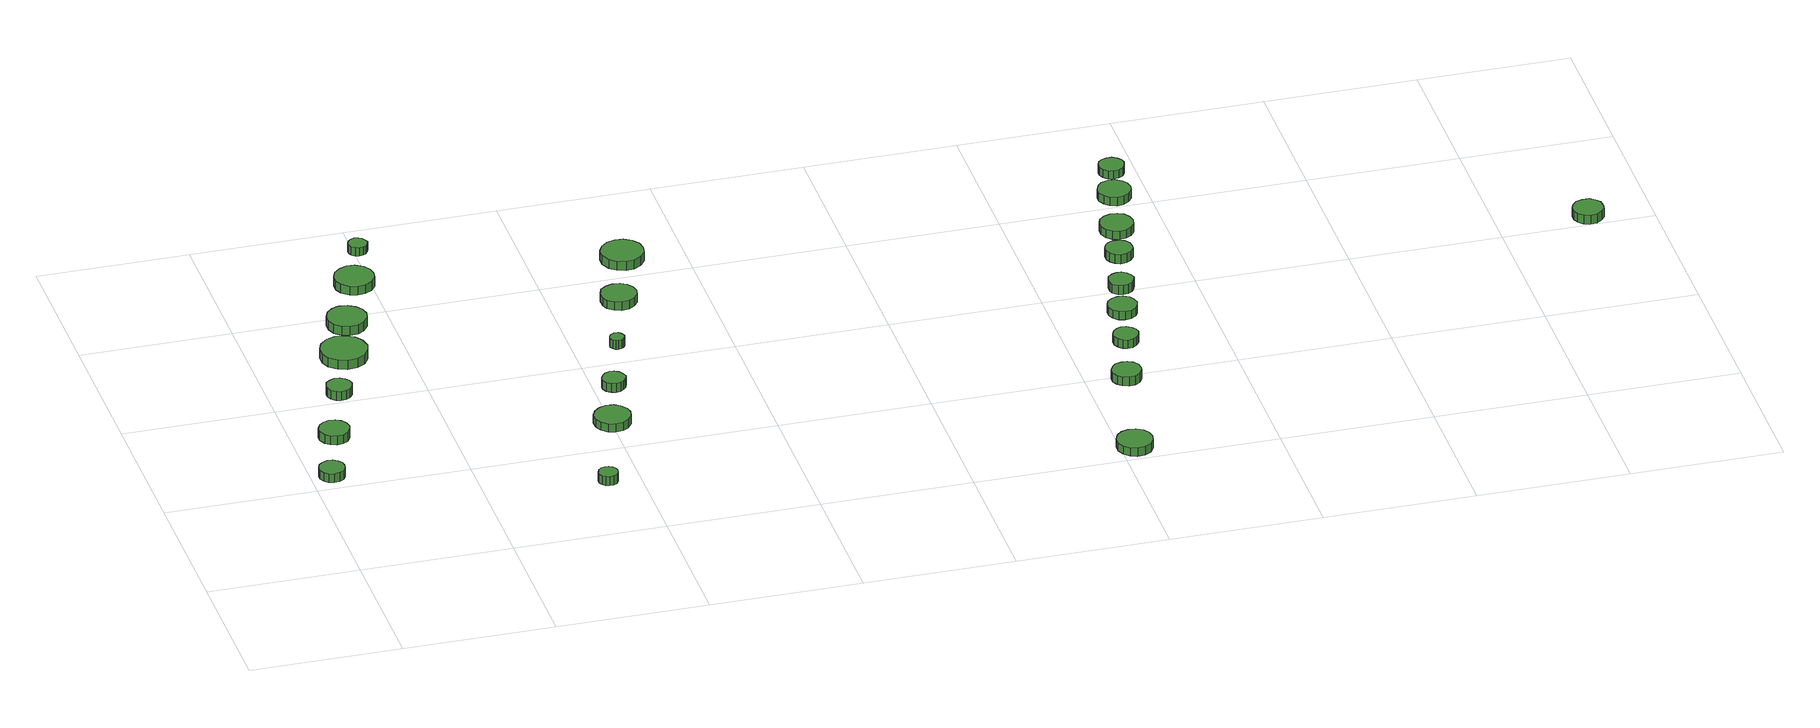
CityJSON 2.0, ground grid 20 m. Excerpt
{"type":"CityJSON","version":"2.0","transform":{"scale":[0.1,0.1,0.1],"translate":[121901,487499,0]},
"CityObjects":{
"tree1":{"type":"SolitaryVegetationObject","attributes":{"function":"something"},"geometry":[{"type":"MultiSurface","lod":"1","boundaries":[[[0,1,2,3,4,5,6,7,8,9,10,11,12,13,14]],[[15,16,17,18,19,20,21,22,23,24,25,26,27,28,29]],[[0,29,28,1]],[[1,28,27,2]],[[2,27,26,3]],[[3,26,25,4]],[[4,25,24,5]],[[5,24,23,6]],[[6,23,22,7]],[[7,22,21,8]],[[8,21,20,9]],[[9,20,19,10]],[[10,19,18,11]],[[11,18,17,12]],[[12,17,16,13]],[[13,16,15,14]],[[14,15,29,0]]]}]},
"tree2":{"type":"SolitaryVegetationObject","attributes":{"function":"something"},"geometry":[{"type":"MultiSurface","lod":"1","boundaries":[[[30,31,32,33,34,35,36,37,38,39,40,41,42,43,44]],[[45,46,47,48,49,50,51,52,53,54,55,56,57,58,59]],[[30,59,58,31]],[[31,58,57,32]],[[32,57,56,33]],[[33,56,55,34]],[[34,55,54,35]],[[35,54,53,36]],[[36,53,52,37]],[[37,52,51,38]],[[38,51,50,39]],[[39,50,49,40]],[[40,49,48,41]],[[41,48,47,42]],[[42,47,46,43]],[[43,46,45,44]],[[44,45,59,30]]]}]},
"tree3":{"type":"SolitaryVegetationObject","attributes":{"function":"something"},"geometry":[{"type":"MultiSurface","lod":"1","boundaries":[[[60,61,62,63,64,65,66,67,68,69,70,71,72,73,74]],[[75,76,77,78,79,80,81,82,83,84,85,86,87,88,89]],[[60,89,88,61]],[[61,88,87,62]],[[62,87,86,63]],[[63,86,85,64]],[[64,85,84,65]],[[65,84,83,66]],[[66,83,82,67]],[[67,82,81,68]],[[68,81,80,69]],[[69,80,79,70]],[[70,79,78,71]],[[71,78,77,72]],[[72,77,76,73]],[[73,76,75,74]],[[74,75,89,60]]]}]},
"tree4":{"type":"SolitaryVegetationObject","attributes":{"function":"something"},"geometry":[{"type":"MultiSurface","lod":"1","boundaries":[[[90,91,92,93,94,95,96,97,98,99,100,101,102,103,104]],[[105,106,107,108,109,110,111,112,113,114,115,116,117,118,119]],[[90,119,118,91]],[[91,118,117,92]],[[92,117,116,93]],[[93,116,115,94]],[[94,115,114,95]],[[95,114,113,96]],[[96,113,112,97]],[[97,112,111,98]],[[98,111,110,99]],[[99,110,109,100]],[[100,109,108,101]],[[101,108,107,102]],[[102,107,106,103]],[[103,106,105,104]],[[104,105,119,90]]]}]},
"tree5":{"type":"SolitaryVegetationObject","attributes":{"function":"something"},"geometry":[{"type":"MultiSurface","lod":"1","boundaries":[[[120,121,122,123,124,125,126,127,128,129,130,131,132,133,134]],[[135,136,137,138,139,140,141,142,143,144,145,146,147,148,149]],[[120,149,148,121]],[[121,148,147,122]],[[122,147,146,123]],[[123,146,145,124]],[[124,145,144,125]],[[125,144,143,126]],[[126,143,142,127]],[[127,142,141,128]],[[128,141,140,129]],[[129,140,139,130]],[[130,139,138,131]],[[131,138,137,132]],[[132,137,136,133]],[[133,136,135,134]],[[134,135,149,120]]]}]},
"tree6":{"type":"SolitaryVegetationObject","attributes":{"function":"something"},"geometry":[{"type":"MultiSurface","lod":"1","boundaries":[[[150,151,152,153,154,155,156,157,158,159,160,161,162,163,164]],[[165,166,167,168,169,170,171,172,173,174,175,176,177,178,179]],[[150,179,178,151]],[[151,178,177,152]],[[152,177,176,153]],[[153,176,175,154]],[[154,175,174,155]],[[155,174,173,156]],[[156,173,172,157]],[[157,172,171,158]],[[158,171,170,159]],[[159,170,169,160]],[[160,169,168,161]],[[161,168,167,162]],[[162,167,166,163]],[[163,166,165,164]],[[164,165,179,150]]]}]},
"tree7":{"type":"SolitaryVegetationObject","attributes":{"function":"something"},"geometry":[{"type":"MultiSurface","lod":"1","boundaries":[[[180,181,182,183,184,185,186,187,188,189,190,191,192,193,194]],[[195,196,197,198,199,200,201,202,203,204,205,206,207,208,209]],[[180,209,208,181]],[[181,208,207,182]],[[182,207,206,183]],[[183,206,205,184]],[[184,205,204,185]],[[185,204,203,186]],[[186,203,202,187]],[[187,202,201,188]],[[188,201,200,189]],[[189,200,199,190]],[[190,199,198,191]],[[191,198,197,192]],[[192,197,196,193]],[[193,196,195,194]],[[194,195,209,180]]]}]},
"tree8":{"type":"SolitaryVegetationObject","attributes":{"function":"something"},"geometry":[{"type":"MultiSurface","lod":"1","boundaries":[[[210,211,212,213,214,215,216,217,218,219,220,221,222,223,224]],[[225,226,227,228,229,230,231,232,233,234,235,236,237,238,239]],[[210,239,238,211]],[[211,238,237,212]],[[212,237,236,213]],[[213,236,235,214]],[[214,235,234,215]],[[215,234,233,216]],[[216,233,232,217]],[[217,232,231,218]],[[218,231,230,219]],[[219,230,229,220]],[[220,229,228,221]],[[221,228,227,222]],[[222,227,226,223]],[[223,226,225,224]],[[224,225,239,210]]]}]},
"tree9":{"type":"SolitaryVegetationObject","attributes":{"function":"something"},"geometry":[{"type":"MultiSurface","lod":"1","boundaries":[[[240,241,242,243,244,245,246,247,248,249,250,251,252,253,254]],[[255,256,257,258,259,260,261,262,263,264,265,266,267,268,269]],[[240,269,268,241]],[[241,268,267,242]],[[242,267,266,243]],[[243,266,265,244]],[[244,265,264,245]],[[245,264,263,246]],[[246,263,262,247]],[[247,262,261,248]],[[248,261,260,249]],[[249,260,259,250]],[[250,259,258,251]],[[251,258,257,252]],[[252,257,256,253]],[[253,256,255,254]],[[254,255,269,240]]]}]},
"tree10":{"type":"SolitaryVegetationObject","attributes":{"function":"something"},"geometry":[{"type":"MultiSurface","lod":"1","boundaries":[[[270,271,272,273,274,275,276,277,278,279,280,281,282,283,284]],[[285,286,287,288,289,290,291,292,293,294,295,296,297,298,299]],[[270,299,298,271]],[[271,298,297,272]],[[272,297,296,273]],[[273,296,295,274]],[[274,295,294,275]],[[275,294,293,276]],[[276,293,292,277]],[[277,292,291,278]],[[278,291,290,279]],[[279,290,289,280]],[[280,289,288,281]],[[281,288,287,282]],[[282,287,286,283]],[[283,286,285,284]],[[284,285,299,270]]]}]},
"tree11":{"type":"SolitaryVegetationObject","attributes":{"function":"something"},"geometry":[{"type":"MultiSurface","lod":"1","boundaries":[[[300,301,302,303,304,305,306,307,308,309,310,311,312,313,314]],[[315,316,317,318,319,320,321,322,323,324,325,326,327,328,329]],[[300,329,328,301]],[[301,328,327,302]],[[302,327,326,303]],[[303,326,325,304]],[[304,325,324,305]],[[305,324,323,306]],[[306,323,322,307]],[[307,322,321,308]],[[308,321,320,309]],[[309,320,319,310]],[[310,319,318,311]],[[311,318,317,312]],[[312,317,316,313]],[[313,316,315,314]],[[314,315,329,300]]]}]},
"tree12":{"type":"SolitaryVegetationObject","attributes":{"function":"something"},"geometry":[{"type":"MultiSurface","lod":"1","boundaries":[[[330,331,332,333,334,335,336,337,338,339,340,341,342,343,344]],[[345,346,347,348,349,350,351,352,353,354,355,356,357,358,359]],[[330,359,358,331]],[[331,358,357,332]],[[332,357,356,333]],[[333,356,355,334]],[[334,355,354,335]],[[335,354,353,336]],[[336,353,352,337]],[[337,352,351,338]],[[338,351,350,339]],[[339,350,349,340]],[[340,349,348,341]],[[341,348,347,342]],[[342,347,346,343]],[[343,346,345,344]],[[344,345,359,330]]]}]},
"tree13":{"type":"SolitaryVegetationObject","attributes":{"function":"something"},"geometry":[{"type":"MultiSurface","lod":"1","boundaries":[[[360,361,362,363,364,365,366,367,368,369,370,371,372,373,374]],[[375,376,377,378,379,380,381,382,383,384,385,386,387,388,389]],[[360,389,388,361]],[[361,388,387,362]],[[362,387,386,363]],[[363,386,385,364]],[[364,385,384,365]],[[365,384,383,366]],[[366,383,382,367]],[[367,382,381,368]],[[368,381,380,369]],[[369,380,379,370]],[[370,379,378,371]],[[371,378,377,372]],[[372,377,376,373]],[[373,376,375,374]],[[374,375,389,360]]]}]},
"tree14":{"type":"SolitaryVegetationObject","attributes":{"function":"something"},"geometry":[{"type":"MultiSurface","lod":"1","boundaries":[[[390,391,392,393,394,395,396,397,398,399,400,401,402,403,404]],[[405,406,407,408,409,410,411,412,413,414,415,416,417,418,419]],[[390,419,418,391]],[[391,418,417,392]],[[392,417,416,393]],[[393,416,415,394]],[[394,415,414,395]],[[395,414,413,396]],[[396,413,412,397]],[[397,412,411,398]],[[398,411,410,399]],[[399,410,409,400]],[[400,409,408,401]],[[401,408,407,402]],[[402,407,406,403]],[[403,406,405,404]],[[404,405,419,390]]]}]},
"tree15":{"type":"SolitaryVegetationObject","attributes":{"function":"something"},"geometry":[{"type":"MultiSurface","lod":"1","boundaries":[[[420,421,422,423,424,425,426,427,428,429,430,431,432,433,434]],[[435,436,437,438,439,440,441,442,443,444,445,446,447,448,449]],[[420,449,448,421]],[[421,448,447,422]],[[422,447,446,423]],[[423,446,445,424]],[[424,445,444,425]],[[425,444,443,426]],[[426,443,442,427]],[[427,442,441,428]],[[428,441,440,429]],[[429,440,439,430]],[[430,439,438,431]],[[431,438,437,432]],[[432,437,436,433]],[[433,436,435,434]],[[434,435,449,420]]]}]},
"tree16":{"type":"SolitaryVegetationObject","attributes":{"function":"something"},"geometry":[{"type":"MultiSurface","lod":"1","boundaries":[[[450,451,452,453,454,455,456,457,458,459,460,461,462,463,464]],[[465,466,467,468,469,470,471,472,473,474,475,476,477,478,479]],[[450,479,478,451]],[[451,478,477,452]],[[452,477,476,453]],[[453,476,475,454]],[[454,475,474,455]],[[455,474,473,456]],[[456,473,472,457]],[[457,472,471,458]],[[458,471,470,459]],[[459,470,469,460]],[[460,469,468,461]],[[461,468,467,462]],[[462,467,466,463]],[[463,466,465,464]],[[464,465,479,450]]]}]},
"tree17":{"type":"SolitaryVegetationObject","attributes":{"function":"something"},"geometry":[{"type":"MultiSurface","lod":"1","boundaries":[[[480,481,482,483,484,485,486,487,488,489,490,491,492,493,494]],[[495,496,497,498,499,500,501,502,503,504,505,506,507,508,509]],[[480,509,508,481]],[[481,508,507,482]],[[482,507,506,483]],[[483,506,505,484]],[[484,505,504,485]],[[485,504,503,486]],[[486,503,502,487]],[[487,502,501,488]],[[488,501,500,489]],[[489,500,499,490]],[[490,499,498,491]],[[491,498,497,492]],[[492,497,496,493]],[[493,496,495,494]],[[494,495,509,480]]]}]},
"tree18":{"type":"SolitaryVegetationObject","attributes":{"function":"something"},"geometry":[{"type":"MultiSurface","lod":"1","boundaries":[[[510,511,512,513,514,515,516,517,518,519,520,521,522,523,524]],[[525,526,527,528,529,530,531,532,533,534,535,536,537,538,539]],[[510,539,538,511]],[[511,538,537,512]],[[512,537,536,513]],[[513,536,535,514]],[[514,535,534,515]],[[515,534,533,516]],[[516,533,532,517]],[[517,532,531,518]],[[518,531,530,519]],[[519,530,529,520]],[[520,529,528,521]],[[521,528,527,522]],[[522,527,526,523]],[[523,526,525,524]],[[524,525,539,510]]]}]},
"tree19":{"type":"SolitaryVegetationObject","attributes":{"function":"something"},"geometry":[{"type":"MultiSurface","lod":"1","boundaries":[[[540,541,542,543,544,545,546,547,548,549,550,551,552,553,554]],[[555,556,557,558,559,560,561,562,563,564,565,566,567,568,569]],[[540,569,568,541]],[[541,568,567,542]],[[542,567,566,543]],[[543,566,565,544]],[[544,565,564,545]],[[545,564,563,546]],[[546,563,562,547]],[[547,562,561,548]],[[548,561,560,549]],[[549,560,559,550]],[[550,559,558,551]],[[551,558,557,552]],[[552,557,556,553]],[[553,556,555,554]],[[554,555,569,540]]]}]},
"tree20":{"type":"SolitaryVegetationObject","attributes":{"function":"something"},"geometry":[{"type":"MultiSurface","lod":"1","boundaries":[[[570,571,572,573,574,575,576,577,578,579,580,581,582,583,584]],[[585,586,587,588,589,590,591,592,593,594,595,596,597,598,599]],[[570,599,598,571]],[[571,598,597,572]],[[572,597,596,573]],[[573,596,595,574]],[[574,595,594,575]],[[575,594,593,576]],[[576,593,592,577]],[[577,592,591,578]],[[578,591,590,579]],[[579,590,589,580]],[[580,589,588,581]],[[581,588,587,582]],[[582,587,586,583]],[[583,586,585,584]],[[584,585,599,570]]]}]},
"tree21":{"type":"SolitaryVegetationObject","attributes":{"function":"something"},"geometry":[{"type":"MultiSurface","lod":"1","boundaries":[[[600,601,602,603,604,605,606,607,608,609,610,611,612,613,614]],[[615,616,617,618,619,620,621,622,623,624,625,626,627,628,629]],[[600,629,628,601]],[[601,628,627,602]],[[602,627,626,603]],[[603,626,625,604]],[[604,625,624,605]],[[605,624,623,606]],[[606,623,622,607]],[[607,622,621,608]],[[608,621,620,609]],[[609,620,619,610]],[[610,619,618,611]],[[611,618,617,612]],[[612,617,616,613]],[[613,616,615,614]],[[614,615,629,600]]]}]},
"tree22":{"type":"SolitaryVegetationObject","attributes":{"function":"something"},"geometry":[{"type":"MultiSurface","lod":"1","boundaries":[[[630,631,632,633,634,635,636,637,638,639,640,641,642,643,644]],[[645,646,647,648,649,650,651,652,653,654,655,656,657,658,659]],[[630,659,658,631]],[[631,658,657,632]],[[632,657,656,633]],[[633,656,655,634]],[[634,655,654,635]],[[635,654,653,636]],[[636,653,652,637]],[[637,652,651,638]],[[638,651,650,639]],[[639,650,649,640]],[[640,649,648,641]],[[641,648,647,642]],[[642,647,646,643]],[[643,646,645,644]],[[644,645,659,630]]]}]},
"tree23":{"type":"SolitaryVegetationObject","attributes":{"function":"something"},"geometry":[{"type":"MultiSurface","lod":"1","boundaries":[[[660,661,662,663,664,665,666,667,668,669,670,671,672,673,674]],[[675,676,677,678,679,680,681,682,683,684,685,686,687,688,689]],[[660,689,688,661]],[[661,688,687,662]],[[662,687,686,663]],[[663,686,685,664]],[[664,685,684,665]],[[665,684,683,666]],[[666,683,682,667]],[[667,682,681,668]],[[668,681,680,669]],[[669,680,679,670]],[[670,679,678,671]],[[671,678,677,672]],[[672,677,676,673]],[[673,676,675,674]],[[674,675,689,660]]]}]}
},
"vertices":[
[43,228,16],[42,235,16],[38,240,16],[32,244,16],[25,245,16],[18,242,16],[13,238,16],[10,231,16],[10,224,16],[13,218,16],[18,213,16],[25,211,16],[32,212,16],[38,215,16],[42,221,16],[42,221,3],[38,215,3],[32,212,3],[25,211,3],[18,213,3],[13,218,3],[10,224,3],[10,231,3],[13,238,3],[18,242,3],[25,245,3],[32,244,3],[38,240,3],[42,235,3],[43,228,3],
[75,319,16],[73,327,16],[68,334,16],[61,338,16],[53,339,16],[45,336,16],[39,331,16],[35,323,16],[35,315,16],[39,307,16],[45,302,16],[53,299,16],[61,300,16],[68,304,16],[73,311,16],[73,311,3],[68,304,3],[61,300,3],[53,299,3],[45,302,3],[39,307,3],[35,315,3],[35,323,3],[39,331,3],[45,336,3],[53,339,3],[61,338,3],[68,334,3],[73,327,3],[75,319,3],
[106,419,16],[104,426,16],[100,431,16],[94,435,16],[87,436,16],[81,433,16],[75,429,16],[73,422,16],[73,415,16],[75,409,16],[81,404,16],[87,402,16],[94,403,16],[100,406,16],[104,412,16],[104,412,3],[100,406,3],[94,403,3],[87,402,3],[81,404,3],[75,409,3],[73,415,3],[73,422,3],[75,429,3],[81,433,3],[87,436,3],[94,435,3],[100,431,3],[104,426,3],[106,419,3],
[149,502,17],[146,515,17],[139,525,17],[128,531,17],[115,533,17],[103,529,17],[93,520,17],[88,508,17],[88,496,17],[93,484,17],[103,476,17],[115,472,17],[128,473,17],[139,479,17],[146,490,17],[146,490,4],[139,479,4],[128,473,4],[115,472,4],[103,476,4],[93,484,4],[88,496,4],[88,508,4],[93,520,4],[103,529,4],[115,533,4],[128,531,4],[139,525,4],[146,515,4],[149,502,4],
[169,579,16],[167,589,16],[160,598,16],[151,603,16],[140,605,16],[130,601,16],[122,594,16],[118,584,16],[118,573,16],[122,563,16],[130,556,16],[140,553,16],[151,554,16],[160,559,16],[167,568,16],[167,568,3],[160,559,3],[151,554,3],[140,553,3],[130,556,3],[122,563,3],[118,573,3],[118,584,3],[122,594,3],[130,601,3],[140,605,3],[151,603,3],[160,598,3],[167,589,3],[169,579,3],
[204,671,16],[202,681,16],[196,690,16],[186,696,16],[176,697,16],[166,693,16],[157,686,16],[153,676,16],[153,665,16],[157,656,16],[166,648,16],[176,645,16],[186,646,16],[196,652,16],[202,660,16],[202,660,3],[196,652,3],[186,646,3],[176,645,3],[166,648,3],[157,656,3],[153,665,3],[153,676,3],[157,686,3],[166,693,3],[176,697,3],[186,696,3],[196,690,3],[202,681,3],[204,671,3],
[371,126,15],[370,131,15],[367,135,15],[362,138,15],[357,138,15],[352,137,15],[348,133,15],[346,128,15],[346,123,15],[348,118,15],[352,115,15],[357,113,15],[362,113,15],[367,116,15],[370,120,15],[370,120,2],[367,116,2],[362,113,2],[357,113,2],[352,115,2],[348,118,2],[346,123,2],[346,128,2],[348,133,2],[352,137,2],[357,138,2],[362,138,2],[367,135,2],[370,131,2],[371,126,2],
[217,747,16],[215,752,16],[212,757,16],[208,759,16],[203,760,16],[198,758,16],[194,755,16],[192,750,16],[192,745,16],[194,740,16],[198,737,16],[203,735,16],[208,736,16],[212,738,16],[215,742,16],[215,742,4],[212,738,4],[208,736,4],[203,735,4],[198,737,4],[194,740,4],[192,745,4],[192,750,4],[194,755,4],[198,758,4],[203,760,4],[208,759,4],[212,757,4],[215,752,4],[217,747,4],
[424,258,16],[422,267,16],[416,275,16],[408,280,16],[398,281,16],[389,278,16],[381,271,16],[377,263,16],[377,253,16],[381,244,16],[389,237,16],[398,234,16],[408,235,16],[416,240,16],[422,248,16],[422,248,4],[416,240,4],[408,235,4],[398,234,4],[389,237,4],[381,244,4],[377,253,4],[377,263,4],[381,271,4],[389,278,4],[398,281,4],[408,280,4],[416,275,4],[422,267,4],[424,258,4],
[442,344,16],[440,351,16],[436,356,16],[431,359,16],[425,360,16],[419,358,16],[414,353,16],[411,347,16],[411,341,16],[414,335,16],[419,331,16],[425,329,16],[431,330,16],[436,333,16],[440,338,16],[440,338,3],[436,333,3],[431,330,3],[425,329,3],[419,331,3],[414,335,3],[411,341,3],[411,347,3],[414,353,3],[419,358,3],[425,360,3],[431,359,3],[436,356,3],[440,351,3],[442,344,3],
[467,441,15],[466,445,15],[464,448,15],[461,450,15],[456,451,15],[453,449,15],[450,447,15],[448,443,15],[448,439,15],[450,435,15],[453,432,15],[456,431,15],[461,432,15],[464,434,15],[466,437,15],[466,437,2],[464,434,2],[461,432,2],[456,431,2],[453,432,2],[450,435,2],[448,439,2],[448,443,2],[450,447,2],[453,449,2],[456,451,2],[461,450,2],[464,448,2],[466,445,2],[467,441,2],
[511,542,16],[509,551,16],[503,559,16],[495,564,16],[485,565,16],[476,562,16],[468,556,16],[465,547,16],[465,537,16],[468,528,16],[476,522,16],[485,519,16],[495,520,16],[503,525,16],[509,532,16],[509,532,4],[503,525,4],[495,520,4],[485,519,4],[476,522,4],[468,528,4],[465,537,4],[465,547,4],[468,556,4],[476,562,4],[485,565,4],[495,564,4],[503,559,4],[509,551,4],[511,542,4],
[547,641,16],[545,652,16],[538,661,16],[528,667,16],[517,668,16],[506,665,16],[497,657,16],[492,647,16],[492,635,16],[497,624,16],[506,617,16],[517,613,16],[528,614,16],[538,620,16],[545,629,16],[545,629,3],[538,620,3],[528,614,3],[517,613,3],[506,617,3],[497,624,3],[492,635,3],[492,647,3],[497,657,3],[506,665,3],[517,668,3],[528,667,3],[538,661,3],[545,652,3],[547,641,3],
[1041,29,14],[1039,38,14],[1034,46,14],[1025,51,14],[1015,52,14],[1006,49,14],[999,43,14],[995,34,14],[995,24,14],[999,15,14],[1006,8,14],[1015,5,14],[1025,6,14],[1034,11,14],[1039,19,14],[1039,19,2],[1034,11,2],[1025,6,2],[1015,5,2],[1006,8,2],[999,15,2],[995,24,2],[995,34,2],[999,43,2],[1006,49,2],[1015,52,2],[1025,51,2],[1034,46,2],[1039,38,2],[1041,29,2],
[1072,194,14],[1071,202,14],[1066,209,14],[1059,213,14],[1051,213,14],[1043,211,14],[1038,206,14],[1034,198,14],[1034,190,14],[1038,183,14],[1043,178,14],[1051,175,14],[1059,176,14],[1066,180,14],[1071,187,14],[1071,187,1],[1066,180,1],[1059,176,1],[1051,175,1],[1043,178,1],[1038,183,1],[1034,190,1],[1034,198,1],[1038,206,1],[1043,211,1],[1051,213,1],[1059,213,1],[1066,209,1],[1071,202,1],[1072,194,1],
[1093,281,13],[1091,288,13],[1087,293,13],[1081,297,13],[1074,298,13],[1068,295,13],[1063,291,13],[1060,284,13],[1060,277,13],[1063,271,13],[1068,266,13],[1074,264,13],[1081,265,13],[1087,269,13],[1091,274,13],[1091,274,1],[1087,269,1],[1081,265,1],[1074,264,1],[1068,266,1],[1063,271,1],[1060,277,1],[1060,284,1],[1063,291,1],[1068,295,1],[1074,298,1],[1081,297,1],[1087,293,1],[1091,288,1],[1093,281,1],
[1110,350,14],[1108,358,14],[1104,364,14],[1097,368,14],[1089,369,14],[1081,366,14],[1075,361,14],[1072,354,14],[1072,346,14],[1075,339,14],[1081,333,14],[1089,331,14],[1097,332,14],[1104,336,14],[1108,342,14],[1108,342,2],[1104,336,2],[1097,332,2],[1089,331,2],[1081,333,2],[1075,339,2],[1072,346,2],[1072,354,2],[1075,361,2],[1081,366,2],[1089,369,2],[1097,368,2],[1104,364,2],[1108,358,2],[1110,350,2],
[1122,408,15],[1120,414,15],[1116,420,15],[1110,424,15],[1103,424,15],[1097,422,15],[1091,417,15],[1089,411,15],[1089,404,15],[1091,398,15],[1097,393,15],[1103,391,15],[1110,392,15],[1116,395,15],[1120,401,15],[1120,401,2],[1116,395,2],[1110,392,2],[1103,391,2],[1097,393,2],[1091,398,2],[1089,404,2],[1089,411,2],[1091,417,2],[1097,422,2],[1103,424,2],[1110,424,2],[1116,420,2],[1120,414,2],[1122,408,2],
[1141,484,14],[1140,492,14],[1135,498,14],[1129,501,14],[1121,502,14],[1114,500,14],[1109,495,14],[1106,488,14],[1106,481,14],[1109,474,14],[1114,469,14],[1121,466,14],[1129,467,14],[1135,471,14],[1140,477,14],[1140,477,1],[1135,471,1],[1129,467,1],[1121,466,1],[1114,469,1],[1109,474,1],[1106,481,1],[1106,488,1],[1109,495,1],[1114,500,1],[1121,502,1],[1129,501,1],[1135,498,1],[1140,492,1],[1141,484,1],
[1159,544,14],[1157,553,14],[1152,561,14],[1144,565,14],[1135,566,14],[1126,563,14],[1119,557,14],[1116,549,14],[1116,540,14],[1119,531,14],[1126,525,14],[1135,522,14],[1144,523,14],[1152,528,14],[1157,535,14],[1157,535,2],[1152,528,2],[1144,523,2],[1135,522,2],[1126,525,2],[1119,531,2],[1116,540,2],[1116,549,2],[1119,557,2],[1126,563,2],[1135,566,2],[1144,565,2],[1152,561,2],[1157,553,2],[1159,544,2],
[1177,621,16],[1175,630,16],[1170,637,16],[1162,642,16],[1153,643,16],[1144,640,16],[1138,634,16],[1134,625,16],[1134,616,16],[1138,608,16],[1144,602,16],[1153,599,16],[1162,600,16],[1170,605,16],[1175,612,16],[1175,612,4],[1170,605,4],[1162,600,4],[1153,599,4],[1144,602,4],[1138,608,4],[1134,616,4],[1134,625,4],[1138,634,4],[1144,640,4],[1153,643,4],[1162,642,4],[1170,637,4],[1175,630,4],[1177,621,4],
[1185,680,16],[1183,687,16],[1179,692,16],[1173,696,16],[1166,696,16],[1160,694,16],[1154,690,16],[1152,683,16],[1152,676,16],[1154,670,16],[1160,665,16],[1166,663,16],[1173,664,16],[1179,667,16],[1183,673,16],[1183,673,4],[1179,667,4],[1173,664,4],[1166,663,4],[1160,665,4],[1154,670,4],[1152,676,4],[1152,683,4],[1154,690,4],[1160,694,4],[1166,696,4],[1173,696,4],[1179,692,4],[1183,687,4],[1185,680,4],
[1732,402,26],[1731,411,26],[1726,417,26],[1719,422,26],[1710,422,26],[1702,420,26],[1696,414,26],[1693,407,26],[1693,398,26],[1696,391,26],[1702,385,26],[1710,382,26],[1719,383,26],[1726,388,26],[1731,394,26],[1731,394,13],[1726,388,13],[1719,383,13],[1710,382,13],[1702,385,13],[1696,391,13],[1693,398,13],[1693,407,13],[1696,414,13],[1702,420,13],[1710,422,13],[1719,422,13],[1726,417,13],[1731,411,13],[1732,402,13]
]}
